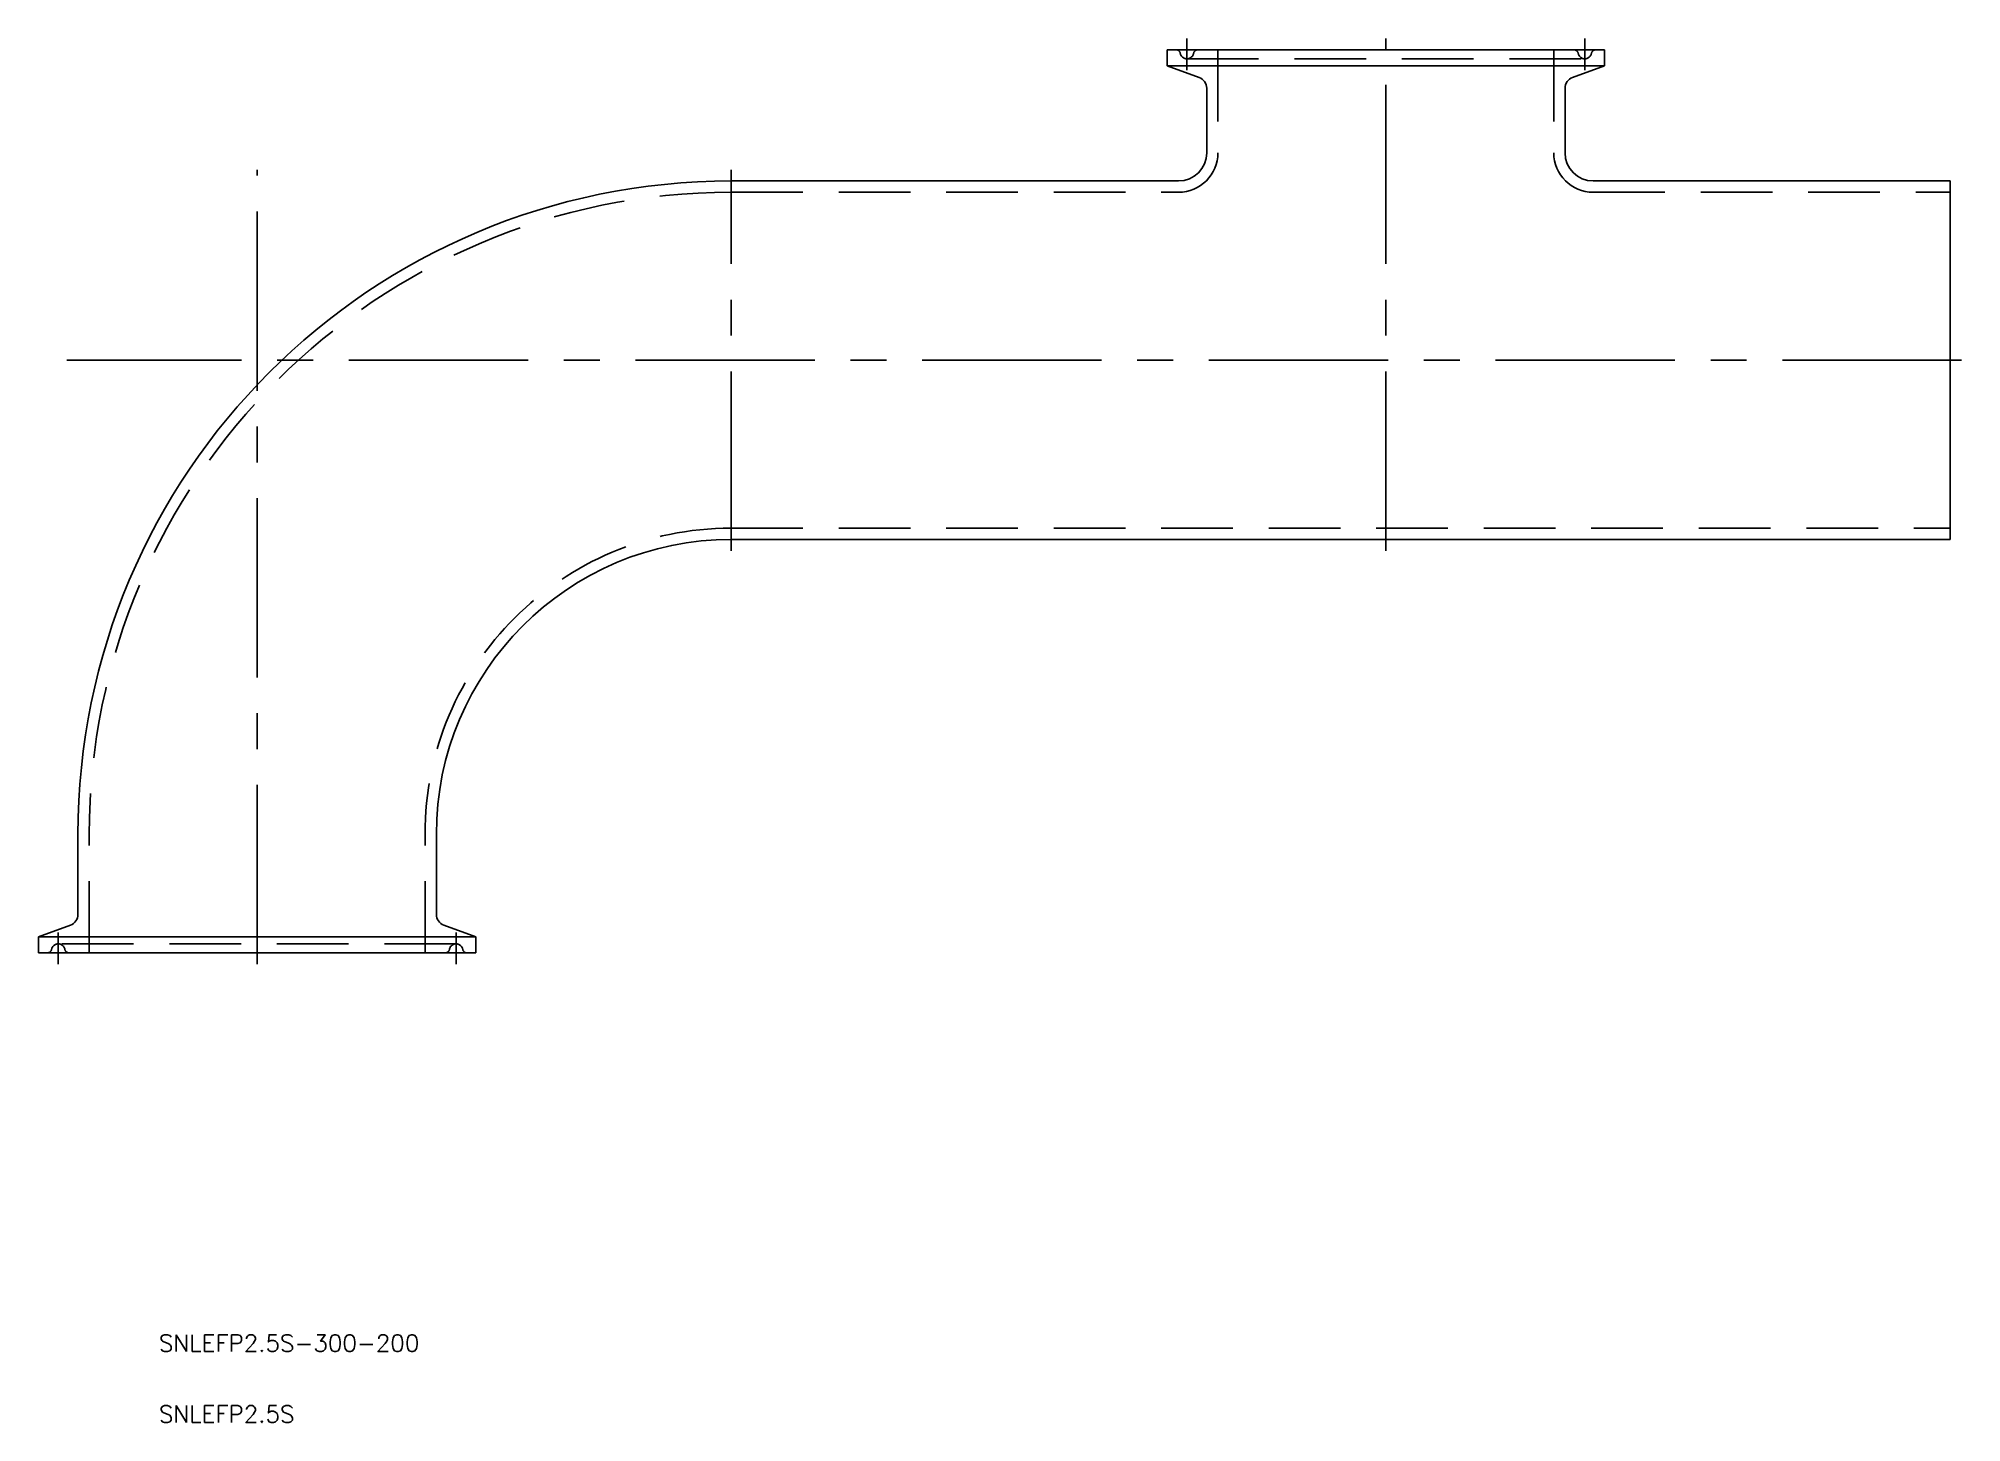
# Model space of a CAD drawing. Extents: x -39 to 302, y -83 to 162.
import ezdxf

# ---------------------------------------------------------------- set-up
doc = ezdxf.new("R2010")
doc.units = 0
doc.linetypes.add('CENTER', pattern=[50.8, 31.75, -6.35, 6.35, -6.35])
doc.linetypes.add('DASHED', pattern=[19.05, 12.7, -6.35])
doc.layers.get('0').update_dxf_attribs({"linetype": 'CONTINUOUS'})
doc.layers.add('CENTER', color=1, linetype='CENTER')
doc.styles.get("Standard").update_dxf_attribs({"font": 'txt.shx', "height": 3, "bigfont": 'bigfont.shx'})

msp = doc.modelspace()

# ---------------------------------------------------------------- linework, layer by layer
at = {"color": 7, "linetype": 'CONTINUOUS'}
for p, q in [((238.75, 160), (161.25, 160)), ((161.25, 160), (161.25, 157.15)), ((238.75, 157.15), (161.25, 157.15)), ((161.25, 157.15), (166.93, 155.08)), ((238.75, 157.15), (233.07, 155.08)), ((238.75, 160), (238.75, 157.15)), ((168.25, 141.75), (168.25, 153.2)), ((231.75, 141.75), (231.75, 153.2)), ((84, 136.75), (163.25, 136.75)), ((236.75, 136.75), (300, 136.75)), ((300, 136.75), (300, 73.25)), ((84, 73.25), (300, 73.25)), ((-31.75, 21), (-31.75, 6.8)), ((31.75, 21), (31.75, 6.8)), ((-38.75, 2.85), (-33.07, 4.92)), ((38.75, 2.85), (33.07, 4.92)), ((-38.75, 2.85), (38.75, 2.85)), ((-38.75, 0), (-38.75, 2.85)), ((-38.75, 0), (38.75, 0)), ((38.75, 0), (38.75, 2.85))]:
    msp.add_line(p, q, dxfattribs=at)
at = {"color": 3, "linetype": 'DASHED'}
for p, q in [((164.75, 158.4), (235.25, 158.4)), ((170.25, 160), (170.25, 141.75)), ((229.75, 160), (229.75, 141.75)), ((84, 134.75), (163.25, 134.75)), ((236.75, 134.75), (300, 134.75)), ((84, 75.25), (300, 75.25)), ((-29.75, 0), (-29.75, 21)), ((29.75, 0), (29.75, 21)), ((35.25, 1.6), (-35.25, 1.6))]:
    msp.add_line(p, q, dxfattribs=at)
for centre, radius, start, end in [((162.79, 159.2), 0.8, 11.537, 90), ((164.75, 159.6), 1.2, 191.537, 348.463), ((166.71, 159.2), 0.8, 90, 168.463), ((233.29, 159.2), 0.8, 11.537, 90), ((235.25, 159.6), 1.2, 191.537, 348.463), ((237.21, 159.2), 0.8, 90, 168.463), ((163.25, 141.75), 7, 270, 0), ((236.75, 141.75), 7, 180, 270), ((84, 21), 113.75, 90, 180), ((84, 21), 54.25, 90, 180), ((-37.21, 0.8), 0.8, 270, 348.463), ((-35.25, 0.4), 1.2, 11.537, 168.463), ((-33.29, 0.8), 0.8, 191.537, 270), ((33.29, 0.8), 0.8, 270, 348.463), ((35.25, 0.4), 1.2, 11.537, 168.463), ((37.21, 0.8), 0.8, 191.537, 270)]:
    msp.add_arc(centre, radius, start, end, dxfattribs=at)
at = {"color": 7, "linetype": 'CONTINUOUS'}
for centre, radius, start, end in [((166.25, 153.2), 2, 0, 70), ((233.75, 153.2), 2, 110, 180), ((163.25, 141.75), 5, 270, 0), ((236.75, 141.75), 5, 180, 270), ((84, 21), 115.75, 90, 180), ((84, 21), 52.25, 90, 180), ((-33.75, 6.8), 2, 290, 0), ((33.75, 6.8), 2, 180, 250)]:
    msp.add_arc(centre, radius, start, end, dxfattribs=at)
at = {"layer": 'CENTER', "color": 1, "linetype": 'CENTER'}
for p, q in [((164.75, 156.4), (164.75, 162)), ((200, 71.25), (200, 162)), ((235.25, 156.4), (235.25, 162)), ((0, -2), (0, 138.75)), ((84, 71.25), (84, 138.75)), ((302, 105), (-33.75, 105)), ((-35.25, 3.6), (-35.25, -2)), ((35.25, 3.6), (35.25, -2))]:
    msp.add_line(p, q, dxfattribs=at)

# ---------------------------------------------------------------- texts
at = {"color": 7, "linetype": 'CONTINUOUS'}
for s, p in [('SNLEFP2.5S-300-200', (-17.42, -70.64)), ('SNLEFP2.5S', (-17.42, -83.2))]:
    msp.add_text(s, height=3, dxfattribs=at).set_placement(p)

doc.saveas('drawing.dxf')
